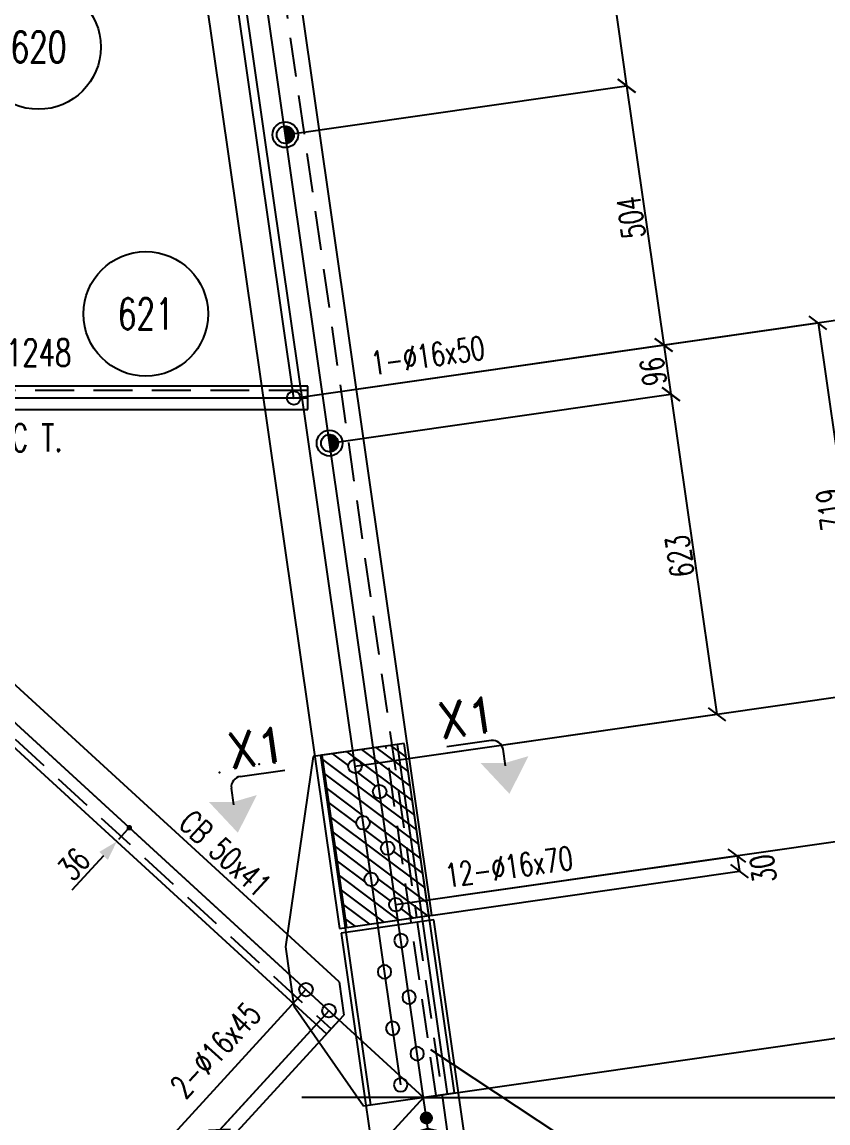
# Model space of a CAD drawing. Extents: x 59442 to 71607, y -56371 to -47761.
# Drawn here: x 65998 to 67550, y -53363 to -51242 of the extents above; entities that cross this region are included whole.
import ezdxf
from ezdxf.enums import TextEntityAlignment as Align

# ---------------------------------------------------------------- set-up
doc = ezdxf.new("R2010")
doc.units = 0
doc.header["$LTSCALE"] = 150
doc.header["$MEASUREMENT"] = 0
doc.linetypes.add('DASHED', pattern=[0.75, 0.5, -0.25])
doc.layers.get('0').update_dxf_attribs({"linetype": 'CONTINUOUS'})
doc.layers.get('DEFPOINTS').update_dxf_attribs({"linetype": 'CONTINUOUS'})
for name, color, linetype in [('ASSI', 3, 'CONTINUOUS'), ('BOLLINI_1', 7, 'CONTINUOUS'), ('FORI', 2, 'CONTINUOUS'), ('LINEA_ANG', 2, 'CONTINUOUS'), ('LINEE_PIASTRA', 2, 'CONTINUOUS'), ('LINEE_PIASTRE', 2, 'CONTINUOUS'), ('LS', 7, 'CONTINUOUS'), ('LSP', 3, 'CONTINUOUS'), ('PIASTRE', 5, 'CONTINUOUS'), ('QT_MAL', 7, 'CONTINUOUS'), ('QT_MPR', 7, 'CONTINUOUS'), ('QT_MSP', 7, 'CONTINUOUS'), ('TRAT-Y', 7, 'DASHED')]:
    doc.layers.add(name, color=color, linetype=linetype)
doc.styles.add('QUOTE', font='ROMANS8.SHX', dxfattribs={"width": 0.7})
doc.styles.add('RD', font='ROMAND8.SHX', dxfattribs={"width": 0.7})
doc.styles.add('RQL', font='ROMANS8.SHX', dxfattribs={"width": 0.7})
doc.styles.add('RS', font='ROMANS8.shx', dxfattribs={"width": 0.7})
doc.styles.get("Standard").update_dxf_attribs({"font": 'ROMANS8.SHX', "width": 0.7})
doc.dimstyles.new('FRECCE1', dxfattribs={"dimtxt": 45, "dimasz": 5, "dimexe": 0, "dimexo": 0, "dimgap": 1, "dimtad": 1, "dimdec": 0, "dimzin": 0, "dimdsep": 46, "dimtxsty": 'RS', "dimblk1": 'QUOTP', "dimblk2": 'QUOTF', "dimsah": 1, "dimcen": 0, "dimclrd": 2, "dimclre": 2, "dimclrt": 7, "dimadec": 0, "dimazin": 0, "dimtfac": 1, "dimtdec": 0, "dimtix": 1, "dimtmove": 2, "dimatfit": 3, "dimldrblk": 'QUOTP', "dimfxl": 1, "dimtolj": 1, "dimtzin": 0, "dimarcsym": 0})
doc.dimstyles.new('TRATTO', dxfattribs={"dimscale": 0, "dimtxt": 45, "dimasz": 30, "dimexe": 0, "dimexo": 0, "dimgap": 5, "dimtad": 1, "dimrnd": 0.5, "dimdsep": 46, "dimtxsty": 'RS', "dimblk1": 'OBLIQUE', "dimblk2": 'OBLIQUE', "dimsah": 1, "dimcen": 0.09, "dimclrd": 2, "dimclre": 2, "dimclrt": 7, "dimadec": 0, "dimazin": 0, "dimtfac": 1, "dimtix": 1, "dimtmove": 2, "dimatfit": 3, "dimfxl": 1, "dimtolj": 1, "dimtzin": 0, "dimarcsym": 0})

# ---------------------------------------------------------------- blocks, each defined once
blk = doc.blocks.new('ASSE98')
blk.add_line((0, 0), (1, 0))
at = {"color": 7, "style": 'QUOTE', "width": 0.5, "flags": 1}
for tag, p in [('TI', (1.38308, 6.82731)), ('DI_S', (1.38308, 6.42178)), ('D_S', (1.38308, 6.02092)), ('E_S', (1.38308, 5.68065)), ('NFORI', (1.36454, 5.29792)), ('ALAR', (1.36349, 4.93246)), ('FAM', (1.3775, 4.54645)), ('ALA', (1.38308, 4.19257)), ('DISP2', (1.38308, 3.84971)), ('DISP1', (1.38308, 3.50686)), ('PINZAF', (1.38308, 3.164)), ('PINZAI', (1.38308, 2.82114)), ('TRP', (1.38308, 2.47829)), ('NP', (1.38308, 2.13543)), ('SV', (1.38308, 1.79257)), ('PESO', (1.38308, 1.44971)), ('QUA', (1.38308, 1.10686)), ('LUN', (1.38308, 0.764)), ('PROF', (1.38308, 0.42114)), ('POS', (1.38308, 0.07829))]:
    blk.add_attdef(tag, p, '', height=0.2, dxfattribs=at)
at = {"color": 7, "flags": 1}
for tag, p in [('LAV1', (3.07431, 6.82847)), ('LAV2', (3.07431, 6.49513)), ('LAV3', (3.07431, 6.1618)), ('LAV4', (3.07431, 5.82847)), ('LAV5', (3.07431, 5.49513)), ('LAV6', (3.07431, 5.1618)), ('LAV7', (3.07431, 4.82847)), ('LAV8', (3.07431, 4.49513)), ('LAV9', (3.07431, 4.1618)), ('LAV10', (3.07431, 3.82847))]:
    blk.add_attdef(tag, p, '', height=0.2, dxfattribs=at)
blk = doc.blocks.new('16')
blk.add_circle((0, 0), 1)
blk = doc.blocks.new('MRKR_98')
blk.add_point((0, 0))
at = {"color": 7, "style": 'QUOTE', "width": 0.5, "flags": 1}
for tag, p in [('TI', (3.73, 6.83)), ('DI_S', (3.73, 6.42)), ('NFORI', (3.72, 5.3)), ('D_S', (3.73, 6.02)), ('E_S', (3.73, 5.68)), ('AUX2', (3.71, 4.93)), ('AUX1', (3.73, 4.19)), ('FAM', (3.73, 4.55)), ('COMMESSA', (3.73, 3.85)), ('MD', (3.73, 3.51)), ('MP', (3.73, 3.16)), ('LARGHEZZA', (3.73, 2.82)), ('SPESSORE', (3.73, 2.48)), ('NP', (3.73, 2.14)), ('SV', (3.73, 1.79)), ('PESO', (3.73, 1.45)), ('QUA', (3.73, 1.11)), ('LUN', (3.73, 0.76)), ('PROF', (3.73, 0.42)), ('POS', (3.73, 0.08))]:
    blk.add_attdef(tag, p, '', height=0.2, dxfattribs=at)
at = {"color": 7, "flags": 1}
for tag, p in [('LAV1', (5.26, 6.88)), ('LAV2', (5.26, 6.55)), ('LAV3', (5.26, 6.21)), ('LAV4', (5.26, 5.88)), ('LAV5', (5.26, 5.55)), ('LAV6', (5.26, 5.21)), ('LAV7', (5.26, 4.88)), ('LAV8', (5.26, 4.55)), ('LAV9', (5.26, 4.21)), ('LAV10', (5.26, 3.88))]:
    blk.add_attdef(tag, p, '', height=0.2, dxfattribs=at)
blk = doc.blocks.new('_OBLIQUE')
at = {"color": 0, "linetype": 'ByBlock'}
blk.add_line((-0.5, -0.5), (0.5, 0.5), dxfattribs=at)
blk = doc.blocks.new('*D19')
at = {"layer": 'DEFPOINTS', "color": 0, "transparency": 16777216}
for p in [(66328, -50619), (67827.9, -51778.9), (66521.3, -51966.4)]:
    blk.add_point(p, dxfattribs=at)
at = {"layer": 'QT_MPR', "color": 2, "lineweight": -2, "transparency": 16777216}
for p, q in [((66328, -50619), (67634.6, -50431.5)), ((67634.6, -50431.5), (67827.9, -51778.9)), ((66521.3, -51966.4), (67827.9, -51778.9))]:
    blk.add_line(p, q, dxfattribs=at)
at = {"layer": 'QT_MPR', "color": 2, "lineweight": -2, "transparency": 16777216, "xscale": 30, "yscale": 30, "zscale": 30}
for p, rotation in [((67634.6, -50431.5), 98.16615670567514), ((67827.9, -51778.9), 278.1661567056751)]:
    blk.add_blockref('_OBLIQUE', p, dxfattribs=dict(at, rotation=rotation))
at = {"layer": 'QT_MPR', "color": 7, "transparency": 16777216, "insert": (67704, -51109.1), "char_height": 45, "attachment_point": 5, "rotation": 98.1662, "style": 'RS'}
blk.add_mtext('\\A1;1361', dxfattribs=at)
blk = doc.blocks.new('*D20')
at = {"layer": 'DEFPOINTS', "color": 0, "transparency": 16777216}
for p in [(66521.3, -51966.4), (68022.4, -53133.8), (66771.2, -53313.4)]:
    blk.add_point(p, dxfattribs=at)
at = {"layer": 'QT_MPR', "color": 2, "lineweight": -2, "transparency": 16777216}
for p, q in [((66521.3, -51966.4), (67827.9, -51778.9)), ((67827.9, -51778.9), (68022.4, -53133.8)), ((66771.2, -53313.4), (68022.4, -53133.8))]:
    blk.add_line(p, q, dxfattribs=at)
at = {"layer": 'QT_MPR', "color": 2, "lineweight": -2, "transparency": 16777216, "xscale": 30, "yscale": 30, "zscale": 30}
for p, rotation in [((67827.9, -51778.9), 98.16615670567514), ((68022.4, -53133.8), 278.1661567056751)]:
    blk.add_blockref('_OBLIQUE', p, dxfattribs=dict(at, rotation=rotation))
at = {"layer": 'QT_MPR', "color": 7, "transparency": 16777216, "insert": (67897.9, -52460.3), "char_height": 45, "attachment_point": 5, "rotation": 98.1662, "style": 'RS'}
blk.add_mtext('\\A1;1369', dxfattribs=at)
blk = doc.blocks.new('*D28')
at = {"layer": 'DEFPOINTS', "color": 0, "transparency": 16777216}
for p in [(66521.3, -51966.4), (67633.1, -52533), (66639.3, -52675.6)]:
    blk.add_point(p, dxfattribs=at)
at = {"layer": 'QT_MPR', "color": 2, "lineweight": -2, "transparency": 16777216}
for p, q in [((66521.3, -51966.4), (67531, -51821.5)), ((67531, -51821.5), (67633.1, -52533)), ((66639.3, -52675.6), (67633.1, -52533))]:
    blk.add_line(p, q, dxfattribs=at)
at = {"layer": 'QT_MPR', "color": 2, "lineweight": -2, "transparency": 16777216, "xscale": 30, "yscale": 30, "zscale": 30}
for p, rotation in [((67531, -51821.5), 98.16615670567514), ((67633.1, -52533), 278.1661567056751)]:
    blk.add_blockref('_OBLIQUE', p, dxfattribs=dict(at, rotation=rotation))
at = {"layer": 'QT_MPR', "color": 7, "transparency": 16777216, "insert": (67554.8, -52181.2), "char_height": 45, "attachment_point": 5, "rotation": 98.1662, "style": 'RS'}
blk.add_mtext('\\A1;719', dxfattribs=at)
blk = doc.blocks.new('*D29')
at = {"layer": 'DEFPOINTS', "color": 0, "transparency": 16777216}
for p in [(66639.3, -52675.6), (67672.1, -52805.2), (66717.9, -52942.2)]:
    blk.add_point(p, dxfattribs=at)
at = {"layer": 'QT_MPR', "color": 2, "lineweight": -2, "transparency": 16777216}
for p, q in [((66639.3, -52675.6), (67633.1, -52533)), ((67633.1, -52533), (67672.1, -52805.2)), ((66717.9, -52942.2), (67672.1, -52805.2))]:
    blk.add_line(p, q, dxfattribs=at)
at = {"layer": 'QT_MPR', "color": 2, "lineweight": -2, "transparency": 16777216, "xscale": 30, "yscale": 30, "zscale": 30}
for p, rotation in [((67633.1, -52533), 98.16615670567514), ((67672.1, -52805.2), 278.1661567056751)]:
    blk.add_blockref('_OBLIQUE', p, dxfattribs=dict(at, rotation=rotation))
at = {"layer": 'QT_MPR', "color": 7, "transparency": 16777216, "insert": (67719.4, -52659.5), "char_height": 45, "attachment_point": 5, "rotation": 98.1662, "style": 'RS'}
blk.add_mtext('\\A1;55x5', dxfattribs=at)
blk = doc.blocks.new('*D30')
at = {"layer": 'DEFPOINTS', "color": 0, "transparency": 16777216}
for p in [(66639.3, -52675.6), (67672.1, -52805.2), (66717.9, -52942.2)]:
    blk.add_point(p, dxfattribs=at)
at = {"layer": 'QT_MPR', "color": 2, "lineweight": -2, "transparency": 16777216}
for p, q in [((66639.3, -52675.6), (67633.1, -52533)), ((67633.1, -52533), (67672.1, -52805.2)), ((66717.9, -52942.2), (67672.1, -52805.2))]:
    blk.add_line(p, q, dxfattribs=at)
at = {"layer": 'QT_MPR', "color": 2, "lineweight": -2, "transparency": 16777216, "xscale": 30, "yscale": 30, "zscale": 30}
for p, rotation in [((67633.1, -52533), 98.16615670567514), ((67672.1, -52805.2), 278.1661567056751)]:
    blk.add_blockref('_OBLIQUE', p, dxfattribs=dict(at, rotation=rotation))
at = {"layer": 'QT_MPR', "color": 7, "transparency": 16777216, "insert": (67625.4, -52673), "char_height": 45, "attachment_point": 5, "rotation": 98.1662, "style": 'RS'}
blk.add_mtext('\\A1;275', dxfattribs=at)
blk = doc.blocks.new('*D31')
at = {"layer": 'DEFPOINTS', "color": 0, "transparency": 16777216}
for p in [(67379.5, -52877.6), (66717.9, -52942.2), (66785.5, -52962.8)]:
    blk.add_point(p, dxfattribs=at)
at = {"layer": 'QT_MPR', "color": 2, "lineweight": -2, "transparency": 16777216}
for p, q in [((66717.9, -52942.2), (67375.2, -52847.9)), ((67375.2, -52847.9), (67379.5, -52877.6)), ((66785.5, -52962.8), (67379.5, -52877.6))]:
    blk.add_line(p, q, dxfattribs=at)
at = {"layer": 'QT_MPR', "color": 2, "lineweight": -2, "transparency": 16777216, "xscale": 30, "yscale": 30, "zscale": 30}
for p, rotation in [((67375.2, -52847.9), 98.16615670567514), ((67379.5, -52877.6), 278.1661567056751)]:
    blk.add_blockref('_OBLIQUE', p, dxfattribs=dict(at, rotation=rotation))
at = {"layer": 'QT_MPR', "color": 7, "transparency": 16777216, "insert": (67425.3, -52872.7), "char_height": 45, "attachment_point": 5, "rotation": 98.1662, "style": 'RS'}
blk.add_mtext('\\A1;30', dxfattribs=at)
blk = doc.blocks.new('*D32')
at = {"layer": 'DEFPOINTS', "color": 0, "transparency": 16777216}
for p in [(66717.9, -52942.2), (67725.4, -53176.4), (66771.2, -53313.4)]:
    blk.add_point(p, dxfattribs=at)
at = {"layer": 'QT_MPR', "color": 2, "lineweight": -2, "transparency": 16777216}
for p, q in [((66717.9, -52942.2), (67672.1, -52805.2)), ((67672.1, -52805.2), (67725.4, -53176.4)), ((66771.2, -53313.4), (67725.4, -53176.4))]:
    blk.add_line(p, q, dxfattribs=at)
at = {"layer": 'QT_MPR', "color": 2, "lineweight": -2, "transparency": 16777216, "xscale": 30, "yscale": 30, "zscale": 30}
for p, rotation in [((67672.1, -52805.2), 98.16615670567514), ((67725.4, -53176.4), 278.1661567056751)]:
    blk.add_blockref('_OBLIQUE', p, dxfattribs=dict(at, rotation=rotation))
at = {"layer": 'QT_MPR', "color": 7, "transparency": 16777216, "insert": (67673.7, -53009.6), "char_height": 45, "attachment_point": 5, "rotation": 98.1662, "style": 'RS'}
blk.add_mtext('\\A1;375', dxfattribs=at)
blk = doc.blocks.new('xxx')
blk.add_circle((0, 0), 8)
at = {"color": 3, "style": 'RQL', "width": 0.7}
blk.add_attdef('POS', text='', height=4, dxfattribs=at).set_placement((0, 0), align=Align.MIDDLE)
at = {"color": 3, "style": 'RQL', "width": 0.7, "flags": 1}
blk.add_attdef('POS1', (-0.39, -5.42), '', height=2, dxfattribs=at)
at = {"style": 'RQL', "width": 0.7, "flags": 1}
blk.add_attdef('TIPO', (-0.39, -8.66), '', height=2, dxfattribs=at)
blk = doc.blocks.new('QUOTP')
at = {"layer": 'ASSI', "color": 2, "const_width": 1.07}
blk.add_lwpolyline([(-0.53, 0, 1), (0.53, 0, 1)], format="xyb", close=True, dxfattribs=at)
blk = doc.blocks.new('QUOTF')
at = {"layer": 'LS', "color": 2}
blk.add_line((7.5, 0), (25.5, 0), dxfattribs=at)
blk.add_solid([(7.5, 2.25), (0, 0), (7.5, -2.25)], dxfattribs=at)
blk = doc.blocks.new('*D124')
at = {"layer": 'DEFPOINTS', "color": 0, "transparency": 16777216}
for p in [(66204.8, -52794), (66180.5, -52820.6), (66180.5, -52820.6)]:
    blk.add_point(p, dxfattribs=at)
at = {"layer": 'QT_MAL', "color": 2, "lineweight": -2, "transparency": 16777216}
for p, q in [((66201.4, -52797.7), (66183.9, -52816.9)), ((66204.8, -52794), (66204.8, -52794))]:
    blk.add_line(p, q, dxfattribs=at)
at = {"layer": 'QT_MAL', "color": 2, "lineweight": -2, "transparency": 16777216, "xscale": 5, "yscale": 5, "zscale": 5}
for name, p, rotation in [('QUOTP', (66204.8, -52794), 47.48132825267867), ('QUOTF', (66180.5, -52820.6), 227.4813282526787)]:
    blk.add_blockref(name, p, dxfattribs=dict(at, rotation=rotation))
at = {"layer": 'QT_MAL', "color": 7, "transparency": 16777216, "insert": (66097.8, -52864.3), "char_height": 45, "attachment_point": 5, "rotation": 47.4813, "style": 'RS'}
blk.add_mtext('\\A1;36', dxfattribs=at)
blk = doc.blocks.new('*D49')
at = {"layer": 'DEFPOINTS', "color": 0, "transparency": 16777216}
for p in [(65327.4, -51966.4), (66544.9, -53105.9), (66115.1, -53574.7)]:
    blk.add_point(p, dxfattribs=at)
at = {"layer": 'QT_MPR', "color": 2, "lineweight": -2, "transparency": 16777216}
for p, q in [((65327.4, -51966.4), (64886.1, -52447.7)), ((64886.1, -52447.7), (66115.1, -53574.7)), ((66544.9, -53105.9), (66115.1, -53574.7))]:
    blk.add_line(p, q, dxfattribs=at)
at = {"layer": 'QT_MPR', "color": 2, "lineweight": -2, "transparency": 16777216, "xscale": 30, "yscale": 30, "zscale": 30}
for p, rotation in [((64886.1, -52447.7), 137.4813282526787), ((66115.1, -53574.7), 317.4813282526787)]:
    blk.add_blockref('_OBLIQUE', p, dxfattribs=dict(at, rotation=rotation))
at = {"layer": 'QT_MPR', "color": 7, "transparency": 16777216, "insert": (65519.2, -52990.9), "char_height": 45, "attachment_point": 5, "rotation": 317.4813, "style": 'RS'}
blk.add_mtext('\\A1;1667.5', dxfattribs=at)
blk = doc.blocks.new('*D50')
at = {"layer": 'DEFPOINTS', "color": 0, "transparency": 16777216}
for p in [(66544.9, -53105.9), (66589.1, -53146.4), (66159.3, -53615.2)]:
    blk.add_point(p, dxfattribs=at)
at = {"layer": 'QT_MPR', "color": 2, "lineweight": -2, "transparency": 16777216}
for p, q in [((66544.9, -53105.9), (66115.1, -53574.7)), ((66589.1, -53146.4), (66159.3, -53615.2)), ((66115.1, -53574.7), (66159.3, -53615.2))]:
    blk.add_line(p, q, dxfattribs=at)
at = {"layer": 'QT_MPR', "color": 2, "lineweight": -2, "transparency": 16777216, "xscale": 30, "yscale": 30, "zscale": 30}
for p, rotation in [((66115.1, -53574.7), 137.4813282526787), ((66159.3, -53615.2), 317.4813282526787)]:
    blk.add_blockref('_OBLIQUE', p, dxfattribs=dict(at, rotation=rotation))
at = {"layer": 'QT_MPR', "color": 7, "transparency": 16777216, "insert": (66155.8, -53574.7), "char_height": 45, "attachment_point": 5, "rotation": 317.4813, "style": 'RS'}
blk.add_mtext('\\A1;60', dxfattribs=at)
blk = doc.blocks.new('*D51')
at = {"layer": 'DEFPOINTS', "color": 0, "transparency": 16777216}
for p in [(66589.1, -53146.4), (66771.2, -53313.4), (66341.4, -53782.1)]:
    blk.add_point(p, dxfattribs=at)
at = {"layer": 'QT_MPR', "color": 2, "lineweight": -2, "transparency": 16777216}
for p, q in [((66589.1, -53146.4), (66159.3, -53615.2)), ((66771.2, -53313.4), (66341.4, -53782.1)), ((66159.3, -53615.2), (66341.4, -53782.1))]:
    blk.add_line(p, q, dxfattribs=at)
at = {"layer": 'QT_MPR', "color": 2, "lineweight": -2, "transparency": 16777216, "xscale": 30, "yscale": 30, "zscale": 30}
for p, rotation in [((66159.3, -53615.2), 137.4813282526787), ((66341.4, -53782.1), 317.4813282526787)]:
    blk.add_blockref('_OBLIQUE', p, dxfattribs=dict(at, rotation=rotation))
at = {"layer": 'QT_MPR', "color": 7, "transparency": 16777216, "insert": (66268.9, -53678.4), "char_height": 45, "attachment_point": 5, "rotation": 317.4813, "style": 'RS'}
blk.add_mtext('\\A1;247', dxfattribs=at)
blk = doc.blocks.new('*D53')
at = {"layer": 'DEFPOINTS', "color": 0, "transparency": 16777216}
for p in [(66589.1, -53146.4), (66608.9, -53164.6), (66398.2, -53394.4)]:
    blk.add_point(p, dxfattribs=at)
at = {"layer": 'QT_MPR', "color": 2, "lineweight": -2, "transparency": 16777216}
for p, q in [((66589.1, -53146.4), (66378.4, -53376.3)), ((66608.9, -53164.6), (66398.2, -53394.4)), ((66378.4, -53376.3), (66398.2, -53394.4))]:
    blk.add_line(p, q, dxfattribs=at)
at = {"layer": 'QT_MPR', "color": 2, "lineweight": -2, "transparency": 16777216, "xscale": 30, "yscale": 30, "zscale": 30}
for p, rotation in [((66378.4, -53376.3), 137.4813282526787), ((66398.2, -53394.4), 317.4813282526787)]:
    blk.add_blockref('_OBLIQUE', p, dxfattribs=dict(at, rotation=rotation))
at = {"layer": 'QT_MPR', "color": 7, "transparency": 16777216, "insert": (66377.6, -53430.1), "char_height": 45, "attachment_point": 5, "rotation": 317.4813, "style": 'RS'}
blk.add_mtext('\\A1;27', dxfattribs=at)
blk = doc.blocks.new('*D55')
at = {"layer": 'DEFPOINTS', "color": 0, "transparency": 16777216}
for p in [(66771.2, -53313.4), (68981.9, -53615.1), (69866.4, -53615.1)]:
    blk.add_point(p, dxfattribs=at)
at = {"layer": 'LS', "color": 2, "lineweight": -2, "transparency": 16777216}
for p, q in [((66771.2, -53313.4), (69866.4, -53313.4)), ((69866.4, -53313.4), (69866.4, -53615.1)), ((68981.9, -53615.1), (69866.4, -53615.1))]:
    blk.add_line(p, q, dxfattribs=at)
at = {"layer": 'LS', "color": 2, "lineweight": -2, "transparency": 16777216, "xscale": 30, "yscale": 30, "zscale": 30}
for p, rotation in [((69866.4, -53313.4), 90), ((69866.4, -53615.1), 270)]:
    blk.add_blockref('_OBLIQUE', p, dxfattribs=dict(at, rotation=rotation))
at = {"layer": 'LS', "color": 7, "transparency": 16777216, "insert": (69838.9, -53464.2), "char_height": 45, "attachment_point": 5, "rotation": 90, "style": 'RS'}
blk.add_mtext('\\A1;300', dxfattribs=at)
blk = doc.blocks.new('*D56')
at = {"layer": 'DEFPOINTS', "color": 0, "transparency": 16777216}
for p in [(68964.3, -49271.5), (69866.4, -49271.5), (66771.2, -53313.4)]:
    blk.add_point(p, dxfattribs=at)
at = {"layer": 'LS', "color": 2, "lineweight": -2, "transparency": 16777216}
for p, q in [((68964.3, -49271.5), (69866.4, -49271.5)), ((69866.4, -53313.4), (69866.4, -49271.5)), ((66771.2, -53313.4), (69866.4, -53313.4))]:
    blk.add_line(p, q, dxfattribs=at)
at = {"layer": 'LS', "color": 2, "lineweight": -2, "transparency": 16777216, "xscale": 30, "yscale": 30, "zscale": 30}
for p, rotation in [((69866.4, -49271.5), 90), ((69866.4, -53313.4), 270)]:
    blk.add_blockref('_OBLIQUE', p, dxfattribs=dict(at, rotation=rotation))
at = {"layer": 'LS', "color": 7, "transparency": 16777216, "insert": (69838.9, -51292.5), "char_height": 45, "attachment_point": 5, "rotation": 90, "style": 'RS'}
blk.add_mtext('\\A1;4000', dxfattribs=at)
blk = doc.blocks.new('*D57')
at = {"layer": 'DEFPOINTS', "color": 0, "transparency": 16777216}
for p in [(69305.7, -51966.4), (69566.4, -51966.4), (66771.2, -53313.4)]:
    blk.add_point(p, dxfattribs=at)
at = {"layer": 'LS', "color": 2, "lineweight": -2, "transparency": 16777216}
for p, q in [((69305.7, -51966.4), (69566.4, -51966.4)), ((69566.4, -53313.4), (69566.4, -51966.4)), ((66771.2, -53313.4), (69566.4, -53313.4))]:
    blk.add_line(p, q, dxfattribs=at)
at = {"layer": 'LS', "color": 2, "lineweight": -2, "transparency": 16777216, "xscale": 30, "yscale": 30, "zscale": 30}
for p, rotation in [((69566.4, -51966.4), 90), ((69566.4, -53313.4), 270)]:
    blk.add_blockref('_OBLIQUE', p, dxfattribs=dict(at, rotation=rotation))
at = {"layer": 'LS', "color": 7, "transparency": 16777216, "insert": (69538.9, -52639.9), "char_height": 45, "attachment_point": 5, "rotation": 90, "style": 'RS'}
blk.add_mtext('\\A1;1333', dxfattribs=at)
blk = doc.blocks.new('bull')
at = {"style": 'RS', "width": 0.7, "flags": 1}
for tag, p in [('NN', (-12.25, 0)), ('DIAMETRO', (0, -4.86)), ('SERRAGGIO', (0, -9.71)), ('LUNGHEZZA', (0, -14.57)), ('NB', (0, -19.43)), ('TIPO', (0, -24.12)), ('EL', (-0.14, -29))]:
    blk.add_attdef(tag, p, '', height=3, dxfattribs=at)
at = {"style": 'RS', "width": 0.7}
blk.add_attdef('BULLONE', (0, 0), '', height=3, dxfattribs=at)
blk = doc.blocks.new('P20')
at = {"color": 0}
for p, q in [((0, 0.98), (0.02, 1)), ((0, 0.94), (0.06, 1)), ((1, -0.01), (0, 0.99)), ((0, 0.89), (0.1, 0.99)), ((0, 0.85), (0.14, 0.99)), ((0, 0.8), (0.18, 0.98)), ((0, 0.76), (0.22, 0.98)), ((0, 0.71), (0.25, 0.97)), ((0, 0.67), (0.29, 0.96)), ((1, -0.05), (0, 0.95)), ((0, 0.62), (0.32, 0.95)), ((0, 0.58), (0.36, 0.93)), ((0, 0.53), (0.39, 0.92)), ((0, 0.49), (0.42, 0.91)), ((1, -0.09), (0, 0.9)), ((0, 0.44), (0.45, 0.89)), ((0, 0.4), (0.48, 0.88)), ((0.99, -0.13), (0, 0.86)), ((0, 0.35), (0.51, 0.86)), ((0, 0.31), (0.54, 0.84)), ((0, 0.26), (0.56, 0.83)), ((0.99, -0.17), (0, 0.81)), ((0, 0.22), (0.59, 0.81)), ((0, 0.17), (0.61, 0.79)), ((0.98, -0.21), (0, 0.77)), ((0, 0.13), (0.64, 0.77)), ((0, 0.08), (0.66, 0.75)), ((0, 0.04), (0.69, 0.73)), ((0.97, -0.25), (0, 0.72)), ((0, -0.01), (0.71, 0.7)), ((0.96, -0.28), (0, 0.68)), ((0, -0.05), (0.73, 0.68)), ((0, -0.1), (0.75, 0.66)), ((0.95, -0.32), (0, 0.63)), ((0, -0.14), (0.77, 0.63)), ((0, -0.19), (0.79, 0.61)), ((0.94, -0.35), (0, 0.59)), ((0, -0.23), (0.81, 0.58)), ((0, -0.28), (0.83, 0.56)), ((0.92, -0.38), (0, 0.54)), ((0, -0.32), (0.85, 0.53)), ((0.91, -0.41), (0, 0.5)), ((0, -0.36), (0.87, 0.5)), ((0, -0.41), (0.88, 0.47)), ((0.9, -0.44), (0, 0.45)), ((0, -0.45), (0.9, 0.44)), ((0.88, -0.47), (0, 0.41)), ((0, -0.5), (0.91, 0.41)), ((0, -0.54), (0.92, 0.38)), ((0.87, -0.5), (0, 0.36)), ((0, -0.59), (0.94, 0.35)), ((0.85, -0.53), (0, 0.32)), ((0, -0.63), (0.95, 0.31)), ((0, -0.68), (0.96, 0.28)), ((0.83, -0.56), (0, 0.27)), ((0, -0.72), (0.97, 0.25)), ((0.81, -0.58), (0, 0.23)), ((0, -0.77), (0.98, 0.21)), ((0.79, -0.61), (0, 0.18)), ((0, -0.81), (0.99, 0.17)), ((0.77, -0.63), (0, 0.14)), ((0, -0.86), (0.99, 0.13)), ((0.75, -0.66), (0, 0.09)), ((0, -0.9), (1, 0.09)), ((0.73, -0.68), (0, 0.05)), ((0, -0.95), (1, 0.05)), ((0.71, -0.7), (0, 0.01)), ((0, -0.99), (1, 0.01)), ((1, 0.04), (0.04, 1)), ((1, 0.09), (0.09, 1)), ((0.99, 0.14), (0.14, 0.99)), ((0.98, 0.19), (0.19, 0.98)), ((0.97, 0.25), (0.25, 0.97)), ((0.95, 0.31), (0.31, 0.95)), ((0.92, 0.38), (0.38, 0.92)), ((0.88, 0.47), (0.47, 0.88)), ((0.81, 0.59), (0.59, 0.81)), ((0.69, -0.73), (0, -0.04)), ((0.66, -0.75), (0, -0.08)), ((0.64, -0.77), (0, -0.13)), ((0.61, -0.79), (0, -0.17)), ((0.59, -0.81), (0, -0.22)), ((0.56, -0.83), (0, -0.26)), ((0.54, -0.84), (0, -0.31)), ((0.51, -0.86), (0, -0.35)), ((0.48, -0.88), (0, -0.4)), ((0.45, -0.89), (0, -0.44)), ((0.42, -0.91), (0, -0.49)), ((0.39, -0.92), (0, -0.53)), ((0.36, -0.93), (0, -0.58)), ((0.32, -0.95), (0, -0.62)), ((0.29, -0.96), (0, -0.67)), ((0.25, -0.97), (0, -0.71)), ((0.22, -0.98), (0, -0.76)), ((0.18, -0.98), (0, -0.8)), ((0.14, -0.99), (0, -0.85)), ((0.1, -0.99), (0, -0.89)), ((0.04, -1), (1, -0.04)), ((0.09, -1), (1, -0.09)), ((0.14, -0.99), (0.99, -0.14)), ((0.19, -0.98), (0.98, -0.19)), ((0.25, -0.97), (0.97, -0.25)), ((0.31, -0.95), (0.95, -0.31)), ((0.38, -0.92), (0.92, -0.38)), ((0.47, -0.88), (0.88, -0.47)), ((0.59, -0.81), (0.81, -0.59))]:
    blk.add_line(p, q, dxfattribs=at)
for radius in [1.5, 1]:
    blk.add_circle((0, 0), radius)
blk = doc.blocks.new('*D107')
at = {"layer": 'DEFPOINTS', "color": 0, "transparency": 16777216}
for p in [(66419.9, -50865.5), (67162.4, -51365.1), (66505.1, -51459.4)]:
    blk.add_point(p, dxfattribs=at)
at = {"layer": 'QT_MSP', "color": 2, "lineweight": -2, "transparency": 16777216}
for p, q in [((66419.9, -50865.5), (67077.2, -50771.2)), ((67077.2, -50771.2), (67162.4, -51365.1)), ((66505.1, -51459.4), (67162.4, -51365.1))]:
    blk.add_line(p, q, dxfattribs=at)
at = {"layer": 'QT_MSP', "color": 2, "lineweight": -2, "transparency": 16777216, "xscale": 30, "yscale": 30, "zscale": 30}
for p, rotation in [((67077.2, -50771.2), 98.16615670567514), ((67162.4, -51365.1), 278.1661567056751)]:
    blk.add_blockref('_OBLIQUE', p, dxfattribs=dict(at, rotation=rotation))
at = {"layer": 'QT_MSP', "color": 7, "transparency": 16777216, "insert": (67092.6, -51072), "char_height": 45, "attachment_point": 5, "rotation": 98.1662, "style": 'RS'}
blk.add_mtext('\\A1;600', dxfattribs=at)
blk = doc.blocks.new('*D108')
at = {"layer": 'DEFPOINTS', "color": 0, "transparency": 16777216}
for p in [(66505.1, -51459.4), (67234, -51864.2), (66521.3, -51966.4)]:
    blk.add_point(p, dxfattribs=at)
at = {"layer": 'QT_MSP', "color": 2, "lineweight": -2, "transparency": 16777216}
for p, q in [((66505.1, -51459.4), (67162.4, -51365.1)), ((67162.4, -51365.1), (67234, -51864.2)), ((66521.3, -51966.4), (67234, -51864.2))]:
    blk.add_line(p, q, dxfattribs=at)
at = {"layer": 'QT_MSP', "color": 2, "lineweight": -2, "transparency": 16777216, "xscale": 30, "yscale": 30, "zscale": 30}
for p, rotation in [((67162.4, -51365.1), 98.16615670567514), ((67234, -51864.2), 278.1661567056751)]:
    blk.add_blockref('_OBLIQUE', p, dxfattribs=dict(at, rotation=rotation))
at = {"layer": 'QT_MSP', "color": 7, "transparency": 16777216, "insert": (67171, -51618.5), "char_height": 45, "attachment_point": 5, "rotation": 98.1662, "style": 'RS'}
blk.add_mtext('\\A1;504', dxfattribs=at)
blk = doc.blocks.new('*D109')
at = {"layer": 'DEFPOINTS', "color": 0, "transparency": 16777216}
for p in [(66521.3, -51966.4), (67247.6, -51959), (66590.4, -52053.3)]:
    blk.add_point(p, dxfattribs=at)
at = {"layer": 'QT_MSP', "color": 2, "lineweight": -2, "transparency": 16777216}
for p, q in [((66521.3, -51966.4), (67234, -51864.2)), ((67234, -51864.2), (67247.6, -51959)), ((66590.4, -52053.3), (67247.6, -51959))]:
    blk.add_line(p, q, dxfattribs=at)
at = {"layer": 'QT_MSP', "color": 2, "lineweight": -2, "transparency": 16777216, "xscale": 30, "yscale": 30, "zscale": 30}
for p, rotation in [((67234, -51864.2), 98.16615670567514), ((67247.6, -51959), 278.1661567056751)]:
    blk.add_blockref('_OBLIQUE', p, dxfattribs=dict(at, rotation=rotation))
at = {"layer": 'QT_MSP', "color": 7, "transparency": 16777216, "insert": (67213.6, -51915.5), "char_height": 45, "attachment_point": 5, "rotation": 98.1662, "style": 'RS'}
blk.add_mtext('\\A1;96', dxfattribs=at)
blk = doc.blocks.new('*D110')
at = {"layer": 'DEFPOINTS', "color": 0, "transparency": 16777216}
for p in [(66590.4, -52053.3), (67336.1, -52575.6), (66639.3, -52675.6)]:
    blk.add_point(p, dxfattribs=at)
at = {"layer": 'QT_MSP', "color": 2, "lineweight": -2, "transparency": 16777216}
for p, q in [((66590.4, -52053.3), (67247.6, -51959)), ((67247.6, -51959), (67336.1, -52575.6)), ((66639.3, -52675.6), (67336.1, -52575.6))]:
    blk.add_line(p, q, dxfattribs=at)
at = {"layer": 'QT_MSP', "color": 2, "lineweight": -2, "transparency": 16777216, "xscale": 30, "yscale": 30, "zscale": 30}
for p, rotation in [((67247.6, -51959), 98.16615670567514), ((67336.1, -52575.6), 278.1661567056751)]:
    blk.add_blockref('_OBLIQUE', p, dxfattribs=dict(at, rotation=rotation))
at = {"layer": 'QT_MSP', "color": 7, "transparency": 16777216, "insert": (67264.7, -52271.2), "char_height": 45, "attachment_point": 5, "rotation": 98.1662, "style": 'RS'}
blk.add_mtext('\\A1;623', dxfattribs=at)
blk = doc.blocks.new('12')
at = {"color": 0}
for p, q in [((-1, 0.06), (-0.06, 1)), ((-1, 0.01), (-0.01, 1)), ((-1, -0.03), (0.03, 1)), ((-1, -0.07), (0.07, 1)), ((0.09, -1), (-1, 0.09)), ((0.05, -1), (-1, 0.05)), ((0, -1), (-1, 0)), ((-0.99, 0.16), (-0.16, 0.99)), ((-0.99, 0.11), (-0.11, 0.99)), ((-0.99, -0.11), (0.11, 0.99)), ((-0.99, -0.15), (0.15, 0.99)), ((0.17, -0.99), (-0.99, 0.17)), ((0.13, -0.99), (-0.99, 0.13)), ((-0.98, 0.22), (-0.22, 0.98)), ((-0.98, -0.19), (0.19, 0.98)), ((0.21, -0.98), (-0.98, 0.21)), ((-0.97, -0.23), (0.23, 0.97)), ((0.24, -0.97), (-0.97, 0.24)), ((-0.96, 0.28), (-0.28, 0.96)), ((-0.96, -0.27), (0.27, 0.96)), ((0.28, -0.96), (-0.96, 0.28)), ((-0.95, -0.3), (0.3, 0.95)), ((0.31, -0.95), (-0.95, 0.31)), ((-0.94, 0.34), (-0.34, 0.94)), ((-0.94, -0.33), (0.33, 0.94)), ((0.35, -0.94), (-0.94, 0.35)), ((-0.93, -0.37), (0.37, 0.93)), ((0.38, -0.93), (-0.93, 0.38)), ((-0.92, -0.4), (0.4, 0.92)), ((-0.91, 0.42), (-0.42, 0.91)), ((0.41, -0.91), (-0.91, 0.41)), ((-0.9, -0.43), (0.43, 0.9)), ((0.44, -0.9), (-0.9, 0.44)), ((-0.89, -0.46), (0.46, 0.89)), ((0.47, -0.88), (-0.88, 0.47)), ((-0.87, -0.49), (0.49, 0.87)), ((0.5, -0.87), (-0.87, 0.5)), ((-0.86, 0.52), (-0.52, 0.86)), ((-0.86, -0.52), (0.52, 0.86)), ((0.53, -0.85), (-0.85, 0.53)), ((-0.84, -0.54), (0.54, 0.84)), ((0.55, -0.83), (-0.83, 0.55)), ((-0.82, -0.57), (0.57, 0.82)), ((0.58, -0.81), (-0.81, 0.58)), ((-0.8, -0.6), (0.6, 0.8)), ((0.61, -0.79), (-0.79, 0.61)), ((-0.78, -0.62), (0.62, 0.78)), ((0.63, -0.78), (-0.78, 0.63)), ((-0.76, -0.65), (0.65, 0.76)), ((0.66, -0.75), (-0.75, 0.66)), ((-0.74, -0.67), (0.67, 0.74)), ((0.68, -0.73), (-0.73, 0.68)), ((-0.72, -0.69), (0.69, 0.72)), ((0.7, -0.71), (-0.71, 0.7)), ((-0.7, -0.72), (0.72, 0.7)), ((0.73, -0.69), (-0.69, 0.73)), ((0.75, -0.67), (-0.67, 0.75)), ((-0.67, -0.74), (0.74, 0.67)), ((-0.65, -0.76), (0.76, 0.65)), ((0.77, -0.64), (-0.64, 0.77)), ((-0.63, -0.78), (0.78, 0.63)), ((0.79, -0.62), (-0.62, 0.79)), ((-0.6, -0.8), (0.8, 0.6)), ((0.81, -0.59), (-0.59, 0.81)), ((-0.57, -0.82), (0.82, 0.57)), ((0.83, -0.56), (-0.56, 0.83)), ((-0.55, -0.84), (0.84, 0.55)), ((0.84, -0.54), (-0.54, 0.84)), ((-0.52, -0.85), (0.85, 0.52)), ((0.86, -0.51), (-0.51, 0.86)), ((-0.49, -0.87), (0.87, 0.49)), ((0.88, -0.48), (-0.48, 0.88)), ((-0.46, -0.89), (0.89, 0.46)), ((0.89, -0.45), (-0.45, 0.89)), ((-0.43, -0.9), (0.9, 0.43)), ((0.91, -0.42), (-0.42, 0.91)), ((-0.4, -0.92), (0.92, 0.4)), ((0.92, -0.39), (-0.39, 0.92)), ((-0.37, -0.93), (0.93, 0.37)), ((0.93, -0.36), (-0.36, 0.93)), ((-0.34, -0.94), (0.94, 0.34)), ((0.95, -0.33), (-0.33, 0.95)), ((-0.3, -0.95), (0.95, 0.3)), ((0.96, -0.29), (-0.29, 0.96)), ((-0.27, -0.96), (0.96, 0.27)), ((0.97, -0.26), (-0.26, 0.97)), ((-0.23, -0.97), (0.97, 0.23)), ((0.98, -0.22), (-0.22, 0.98)), ((-0.2, -0.98), (0.98, 0.2)), ((0.98, -0.18), (-0.18, 0.98)), ((-0.16, -0.99), (0.99, 0.16)), ((0.99, -0.14), (-0.14, 0.99)), ((-0.12, -0.99), (0.99, 0.12)), ((0.99, -0.1), (-0.1, 0.99)), ((-0.08, -1), (1, 0.08)), ((1, -0.06), (-0.06, 1)), ((-0.04, -1), (1, 0.04)), ((1, -0.02), (-0.02, 1)), ((1, 0.02), (0.02, 1)), ((1, 0.07), (0.07, 1)), ((0.99, 0.12), (0.12, 0.99)), ((0.98, 0.17), (0.17, 0.98)), ((0.97, 0.23), (0.23, 0.97)), ((0.96, 0.29), (0.29, 0.96)), ((0.93, 0.36), (0.36, 0.93)), ((0.9, 0.44), (0.44, 0.9)), ((0.84, 0.55), (0.55, 0.84)), ((-0.04, -1), (-1, -0.04)), ((-0.09, -1), (-1, -0.09)), ((-0.14, -0.99), (-0.99, -0.14)), ((-0.2, -0.98), (-0.98, -0.2)), ((-0.25, -0.97), (-0.97, -0.25)), ((-0.32, -0.95), (-0.95, -0.32)), ((-0.39, -0.92), (-0.92, -0.39)), ((-0.48, -0.88), (-0.88, -0.48)), ((-0.6, -0.8), (-0.8, -0.6)), ((0.01, -1), (1, -0.01)), ((0.05, -1), (1, -0.05)), ((0.1, -0.99), (0.99, -0.1)), ((0.15, -0.99), (0.99, -0.15)), ((0.21, -0.98), (0.98, -0.21)), ((0.27, -0.96), (0.96, -0.27)), ((0.33, -0.94), (0.94, -0.33)), ((0.41, -0.91), (0.91, -0.41)), ((0.5, -0.87), (0.87, -0.5)), ((0.66, -0.75), (0.75, -0.66))]:
    blk.add_line(p, q, dxfattribs=at)
blk.add_circle((0, 0), 1)
blk = doc.blocks.new('A$C496C3322')
at = {"layer": 'LS', "color": 8}
for p, q in [((198.6, 361.3), (0, 306.1)), ((403.6, 316.7), (198.6, 361.3)), ((0, 306.1), (41.8, 15)), ((403.6, 316.7), (443.8, 36.5)), ((313.9, 23.7), (369.6, 71.4)), ((369.6, 71.4), (361.6, 0)), ((68.9, 15.7), (104.7, 46.3)), ((104.7, 46.3), (128.7, 46.9)), ((361.6, 0), (390.2, 35.1)), ((390.2, 35.1), (443.8, 36.5)), ((41.8, 15), (68.9, 15.7))]:
    blk.add_line(p, q, dxfattribs=at)
at = {"layer": 'LS', "color": 6, "const_width": 2.25}
for points in [[(188.6, 422, 1), (191.3, 422, 1)], [(197.3, 361.3, 1), (200, 361.3, 1)]]:
    blk.add_lwpolyline(points, format="xyb", close=True, dxfattribs=at)
at = {"layer": 'FORI', "xscale": 10.5, "yscale": 10.5, "zscale": 10.5, "rotation": 6.046281917136315}
blk.add_blockref('12', (195.6, 382.4), dxfattribs=at)

msp = doc.modelspace()

# ---------------------------------------------------------------- hatches: boundary and pattern name
at = {"layer": 'LS'}
h = msp.add_hatch(dxfattribs=at)
h.set_pattern_fill('_U', color=6, scale=20, angle=323.166139, style=0, pattern_type=0)
h.set_pattern_definition([(323.166139, (-84178.925, 64204.447), (11.9899342, 16.0075444), [])])
edge = h.paths.add_edge_path(flags=16)
edge.add_arc((66639.268, -52675.643), 13, 0, 360)
edge = h.paths.add_edge_path(flags=16)
edge.add_arc((66686.675, -52724.404), 13, 0, 360)
edge = h.paths.add_edge_path(flags=16)
edge.add_arc((66654.893, -52784.528), 13, 0, 360)
edge = h.paths.add_edge_path(flags=16)
edge.add_arc((66702.3, -52833.288), 13, 0, 360)
edge = h.paths.add_edge_path(flags=16)
edge.add_arc((66670.518, -52893.412), 13, 0, 360)
edge = h.paths.add_edge_path(flags=16)
edge.add_arc((66717.925, -52942.173), 13, 0, 360)
h.paths.add_polyline_path([(66575.615, -52654.47), (66623.2, -52986.073), (66781.577, -52963.346), (66733.993, -52631.743)])

# ---------------------------------------------------------------- linework, layer by layer
at = {"layer": 'LINEA_ANG'}
for p, q in [((66787.517, -52962.494), (66176.868, -48707.084)), ((65998.693, -48732.652), (66609.342, -52988.062)), ((66608.572, -53090.996), (62493.582, -49317.834)), ((62410.645, -49363.894), (66584.6, -53191.122)), ((66548.333, -51943.43), (65300.333, -51943.43)), ((66548.333, -51988.43), (66548.333, -51943.43)), ((65300.333, -51988.43), (66548.333, -51988.43)), ((66721.124, -52633.589), (66572.645, -52654.896)), ((66817.715, -53306.694), (66721.124, -52633.589)), ((66572.645, -52654.896), (66669.236, -53328.001)), ((66609.342, -52988.062), (66787.517, -52962.494)), ((66790.835, -52971.541), (66612.661, -52997.109)), ((66904.613, -53764.419), (66790.835, -52971.541)), ((66612.661, -52997.109), (66726.438, -53789.987)), ((66608.572, -53090.996), (66617.716, -53155.006)), ((66584.6, -53191.122), (66617.716, -53155.006)), ((66669.236, -53328.001), (66817.715, -53306.694))]:
    msp.add_line(p, q, dxfattribs=at)
at = {"layer": 'LINEE_PIASTRA'}
for p, q in [((66559.029, -52656.85), (66505.52, -53023.165)), ((66521.855, -53136.999), (66655.62, -53329.955))]:
    msp.add_line(p, q, dxfattribs=at)
at = {"layer": 'LINEE_PIASTRE'}
for p, q in [((66734.235, -52631.708), (66559.029, -52656.85)), ((66830.825, -53304.813), (66734.235, -52631.708)), ((66733.993, -52631.743), (66575.615, -52654.47)), ((66781.577, -52963.346), (66733.993, -52631.743)), ((66575.615, -52654.47), (66623.2, -52986.073)), ((66623.2, -52986.073), (66781.577, -52963.346)), ((66505.52, -53023.165), (66521.855, -53136.999)), ((66655.62, -53329.955), (66830.825, -53304.813))]:
    msp.add_line(p, q, dxfattribs=at)
at = {"layer": 'LS', "color": 6}
for p, q in [((66727.314, -53289.204), (66071.97, -48722.331)), ((66848.528, -53852.307), (66111.565, -48716.649)), ((66521.333, -51966.43), (66122.16, -49184.725)), ((66771.191, -53313.371), (62363.191, -49271.539)), ((66521.333, -51966.43), (65327.379, -51966.43)), ((66784.886, -53221.403), (67144.397, -53458.914)), ((66771.191, -53313.371), (66537.186, -53313.371))]:
    msp.add_line(p, q, dxfattribs=at)
at = {"layer": 'LS', "color": 6, "const_width": 2.25}
msp.add_lwpolyline([(66769.816, -53313.371, 1), (66772.566, -53313.371, 1)], format="xyb", close=True, dxfattribs=at)
at = {"layer": 'LSP'}
for p, q in [((66901.774, -52625.949), (66815.986, -52638.258)), ((66928.97, -52674.676), (66924.411, -52642.906)), ((66418.304, -52695.322), (66504.091, -52683.011)), ((66405.906, -52749.73), (66401.347, -52717.96))]:
    msp.add_line(p, q, dxfattribs=at)
for centre, start, end in [((66904.614, -52645.747), 8.164903, 98.164903), ((66421.144, -52715.119), 98.166139, 188.166139)]:
    msp.add_arc(centre, 20, start, end, dxfattribs=at)
for points in [[(66936.72, -52728.694), (66881.058, -52669.331), (66928.199, -52669.302)], [(66936.72, -52728.694), (66973.445, -52656.076), (66928.199, -52669.302)], [(66413.658, -52803.748), (66450.382, -52731.128), (66405.135, -52744.356)], [(66413.658, -52803.748), (66357.995, -52744.386), (66405.135, -52744.356)]]:
    msp.add_solid(points, dxfattribs=at)
at = {"layer": 'TRAT-Y'}
for p, q in [((66147.173, -48711.346), (66757.821, -52966.755)), ((62419.431, -49354.313), (66593.386, -53181.541)), ((66548.333, -51951.93), (65300.333, -51951.93)), ((66795.443, -53309.89), (66698.853, -52636.785)), ((66759.16, -52976.086), (66872.937, -53768.964))]:
    msp.add_line(p, q, dxfattribs=at)

# ---------------------------------------------------------------- block references
at = {"layer": 'ASSI'}
for p, xscale, rotation in [((66787.517, -52962.494), 4299, 98.16615670567518), ((66904.613, -53764.419), 801, 98.16615670567569)]:
    msp.add_blockref('ASSE98', p, dxfattribs=dict(at, xscale=xscale, rotation=rotation))
ref = msp.add_blockref('ASSE98', (62434.975, -49337.36), dxfattribs=dict(at, xscale=5663, rotation=317.4813282526786))
ref.add_attrib('LAV2', 'CB 50x41', (66297.211, -52789.723), dxfattribs={"layer": '0', "color": 7, "height": 45, "rotation": 317.481328, "width": 0.7})
ref = msp.add_blockref('ASSE98', (66344.072, -50597.308), dxfattribs=dict(at, xscale=1733, zscale=1733, rotation=233.4028973494819))
ref.add_attrib('PROF', 'L45x4', (65438.283, -51680.908), dxfattribs={"layer": '0', "color": 2, "height": 52.5, "rotation": 53.402897, "style": 'QUOTE', "width": 0.7})
ref.add_attrib('LUN', '1733', (65636.597, -51413.848), dxfattribs={"layer": '0', "color": 2, "height": 52.5, "rotation": 53.402897, "style": 'QUOTE', "width": 0.7})
ref.add_attrib('PESO', '1678.5 C/C T.', (65670.806, -51696.107), dxfattribs={"layer": '0', "color": 2, "height": 52.5, "rotation": 53.402897, "style": 'QUOTE', "width": 0.7})
ref.add_attrib('SV', 'Lg.', (65567.947, -51506.296), dxfattribs={"layer": '0', "color": 2, "height": 52.5, "rotation": 53.402897, "style": 'QUOTE', "width": 0.7})
ref = msp.add_blockref('ASSE98', (66548.333, -51966.43), dxfattribs=dict(at, xscale=1248, zscale=1248, rotation=180))
ref.add_attrib('PROF', 'L45x4', (65654.826, -51905.239), dxfattribs={"layer": '0', "color": 2, "height": 52.5, "style": 'QUOTE', "width": 0.7})
ref.add_attrib('LUN', '1248', (65967.217, -51905.239), dxfattribs={"layer": '0', "color": 2, "height": 52.5, "style": 'QUOTE', "width": 0.7})
ref.add_attrib('PESO', '1194 C/C T.', (65758.131, -52069.06), dxfattribs={"layer": '0', "color": 2, "height": 52.5, "style": 'QUOTE', "width": 0.7})
ref.add_attrib('SV', 'Lg.', (65859.335, -51905.239), dxfattribs={"layer": '0', "color": 2, "height": 52.5, "style": 'QUOTE', "width": 0.7})
at = {"layer": 'ASSI', "xscale": 679.9999999999998, "zscale": 679.9999999999998, "rotation": 98.16615670568001}
msp.add_blockref('ASSE98', (66817.715, -53306.694), dxfattribs=at)
at = {"layer": 'BOLLINI_1', "xscale": 14.99850000000172, "yscale": 14.99850000000172, "zscale": 14.99850000000172}
for p, values in [((66029.876, -51290.287), {'POS': '620'}), ((66236.406, -51804.308), {'POS': '621'})]:
    msp.add_blockref('xxx', p, dxfattribs=at).add_auto_attribs(values)
at = {"layer": 'FORI'}
for name, p, xscale, yscale, zscale, rotation in [('P20', (66505.146, -51459.388), 16.5, 16.5, 16.5, 7.543052222774039), ('P20', (66590.372, -52053.304), 16.5, 16.5, 16.5, 7.543052222774039), ('16', (66639.268, -52675.643), 13, 13, 13, 180), ('16', (66686.675, -52724.404), 13, 13, 13, 180), ('16', (66654.893, -52784.528), 13, 13, 13, 180), ('16', (66702.3, -52833.288), 13, 13, 13, 180), ('16', (66670.518, -52893.412), 13, 13, 13, 180), ('16', (66717.925, -52942.173), 13, 13, 13, 180), ('16', (66727.868, -53011.463), -13, 13, 13, 16.33231341135139), ('16', (66696.086, -53071.587), -13, 13, 13, 16.33231341135139), ('16', (66743.493, -53120.348), -13, 13, 13, 16.33231341135139), ('16', (66711.711, -53180.472), -13, 13, 13, 16.33231341135139), ('16', (66759.117, -53229.232), -13, 13, 13, 16.33231341135139), ('16', (66727.335, -53289.357), -13, 13, 13, 16.33231341135139)]:
    msp.add_blockref(name, p, dxfattribs=dict(at, xscale=xscale, yscale=yscale, zscale=zscale, rotation=rotation))
at = {"layer": 'FORI', "xscale": 13, "yscale": 13, "zscale": 13}
for p in [(66521.333, -51966.43), (66544.915, -53105.891), (66589.138, -53146.44)]:
    msp.add_blockref('16', p, dxfattribs=at)
at = {"layer": 'LS', "color": 7, "xscale": 15, "yscale": 15, "zscale": 15}
for p, rotation, values in [((66673.735, -51922.335), 8.166156705675407, {'BULLONE': '1-%%c16x50                '}), ((66816.82, -52909.034), 8.166156705675949, {'BULLONE': '12-%%c16x70             '}), ((66313.071, -53318.595), 47.48132825267884, {'BULLONE': '2-%%c16x45                '})]:
    msp.add_blockref('bull', p, dxfattribs=dict(at, rotation=rotation)).add_auto_attribs(values)
at = {"layer": 'PIASTRE'}
for p, xscale, yscale, zscale, rotation in [((66455.094, -52671.765), 15, 15, 15, 278.166156705), ((66575.615, -52654.47), 20, 20, 20, 278.1661392990001), ((66378.233, -52687.71), 15, 15, 15, 278.166156705)]:
    msp.add_blockref('MRKR_98', p, dxfattribs=dict(at, xscale=xscale, yscale=yscale, zscale=zscale, rotation=rotation))
at = {"layer": 'TRAT-Y'}
msp.add_blockref('A$C496C3322', (66581.265, -53735.341), dxfattribs=at)

# ---------------------------------------------------------------- texts
at = {"layer": 'LS', "color": 3, "style": 'RD'}
for rotation, p in [(8.164903, (66855.435, -52581.223)), (8.166139, (66450.196, -52639.371))]:
    msp.add_text('X1', height=66.6667, rotation=rotation, dxfattribs=at).set_placement(p, align=Align.MIDDLE)

# ---------------------------------------------------------------- dimensions: what is measured, and where the dimension line sits
at = {"layer": 'LS', "color": 6}
for base, p2, text, picture, middle in [((69866.436, -49271.539), (68964.291, -49271.539), '4000', '*D56', (69838.936, -51292.455)), ((69566.436, -51966.43), (69305.718, -51966.43), '1333', '*D57', (69538.936, -52639.9)), ((69866.436, -53615.071), (68981.876, -53615.071), '300', '*D55', (69838.936, -53464.221))]:
    dim = msp.add_linear_dim(base=base, p1=(66771.191, -53313.371), p2=p2, angle=90, text=text, dimstyle='TRATTO', override={"dimscale": 1}, dxfattribs=at)
    dim.commit()
    dim.dimension.update_dxf_attribs({"geometry": picture, "text_midpoint": middle})
at = {"layer": 'QT_MAL'}
dim = msp.add_linear_dim(base=(66180.473, -52820.566), p1=(66204.803, -52794.032), p2=(66180.473, -52820.566), angle=47.481328, text='36', dimstyle='FRECCE1', dxfattribs=at)
dim.commit()
dim.dimension.update_dxf_attribs({"geometry": '*D124', "text_midpoint": (66097.753, -52864.306), "dimtype": 160})
at = {"layer": 'QT_MPR'}
for base, p1, p2, angle, text, picture, middle in [((67827.948, -51778.932), (66327.975, -50618.985), (66521.333, -51966.43), 98.166157, '1361', '*D19', (67704.048, -51109.115)), ((68022.375, -53133.827), (66521.333, -51966.43), (66771.191, -53313.371), 98.166157, '1369', '*D20', (67897.94, -52460.285)), ((67633.088, -52533.031), (66521.333, -51966.43), (66639.268, -52675.643), 98.166157, '719', '*D28', (67554.818, -52181.194)), ((66115.086, -53574.659), (65327.379, -51966.43), (66544.915, -53105.891), 317.481328, '1667.5', '*D49', (65519.16, -52990.925)), ((67672.15, -52805.242), (66639.268, -52675.643), (66717.925, -52942.173), 98.166157, '55x5', '*D29', (67719.434, -52659.548)), ((67672.15, -52805.242), (66639.268, -52675.643), (66717.925, -52942.173), 98.166157, '275', '*D30', (67625.398, -52673.043)), ((67725.416, -53176.44), (66717.925, -52942.173), (66771.191, -53313.371), 98.166157, '375', '*D32', (67673.693, -53009.595)), ((67379.453, -52877.551), (66717.925, -52942.173), (66785.537, -52962.778), 98.166157, '30', '*D31', (67425.294, -52872.68)), ((66159.31, -53615.209), (66544.915, -53105.891), (66589.138, -53146.44), 317.481328, '60', '*D50', (66155.784, -53574.665)), ((66341.363, -53782.139), (66589.138, -53146.44), (66771.191, -53313.371), 317.481328, '247', '*D51', (66268.922, -53678.405)), ((66398.173, -53394.438), (66589.138, -53146.44), (66608.93, -53164.588), 317.481328, '27', '*D53', (66377.558, -53430.12))]:
    dim = msp.add_linear_dim(base=base, p1=p1, p2=p2, angle=angle, text=text, dimstyle='TRATTO', override={"dimscale": 1}, dxfattribs=at)
    dim.commit()
    dim.dimension.update_dxf_attribs({"geometry": picture, "text_midpoint": middle, "dimtype": 160})
at = {"layer": 'QT_MSP'}
for base, p1, p2, text, picture, middle in [((67162.413, -51365.071), (66419.919, -50865.472), (66505.146, -51459.388), '600', '*D107', (67092.579, -51072.019)), ((67234.032, -51864.158), (66505.146, -51459.388), (66521.333, -51966.43), '504', '*D108', (67171.001, -51618.521)), ((67247.64, -51958.987), (66521.333, -51966.43), (66590.372, -52053.304), '96', '*D109', (67213.615, -51915.479)), ((67336.13, -52575.644), (66590.372, -52053.304), (66639.268, -52675.643), '623', '*D110', (67264.664, -52271.222))]:
    dim = msp.add_linear_dim(base=base, p1=p1, p2=p2, angle=98.166157, text=text, dimstyle='TRATTO', override={"dimscale": 1}, dxfattribs=at)
    dim.commit()
    dim.dimension.update_dxf_attribs({"geometry": picture, "text_midpoint": middle, "dimtype": 160})

doc.saveas('drawing.dxf')
